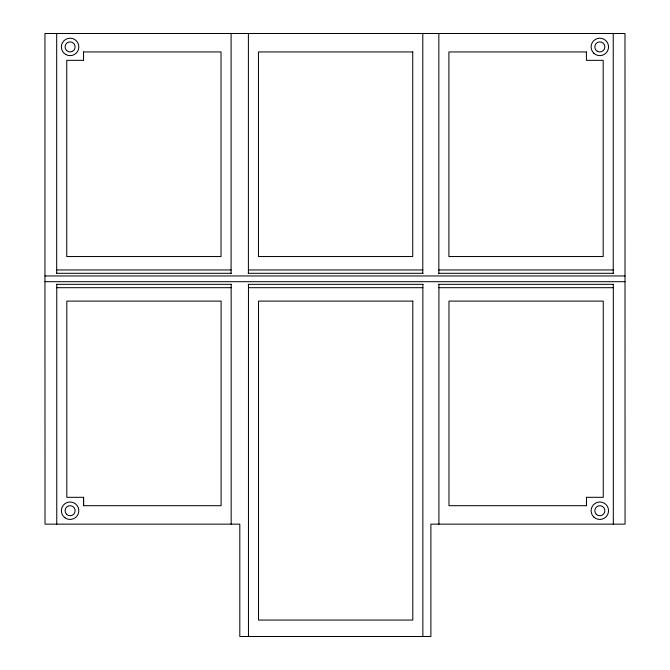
<?xml version="1.0" encoding="UTF-8"?>
<svg xmlns="http://www.w3.org/2000/svg" width="670" height="670" viewBox="0 0 670 670"><rect width="100%" height="100%" fill="white"/><g stroke="black" fill="none" stroke-linecap="round" stroke-linejoin="round"><path stroke-width="1" d="M83.516 60.334L83.516 51.95L221.025 51.95L221.025 256.535L66.749 256.535L66.749 60.334L83.516 60.334L83.516 51.95M83.582 505.699L83.582 497.316L66.816 497.316L66.816 301.106L221.1 301.106L221.1 505.699L83.582 505.699L83.582 497.316M586.485 505.699L586.485 497.307L603.251 497.316L603.251 301.106L448.975 301.106L448.975 505.699L586.485 505.699L586.485 497.307M44.949 281.693L44.949 33.5L624.984 33.5L625.051 524.141L430.885 524.141L430.885 636.5L239.801 636.5L239.81 524.141L45.016 524.141L44.949 281.693L624.984 281.693M56.682 269.951L231.091 269.951M248.394 269.951L422.795 269.951M438.842 269.951L613.243 269.951M56.456 273.301L231.317 273.301M248.16 273.301L423.021 273.301M438.607 273.301L613.477 273.301M45.016 275.956L625.051 275.956M56.523 284.34L231.393 284.34M248.227 284.34L423.097 284.34M438.682 284.34L613.544 284.34M56.757 287.69L231.158 287.69M248.461 287.69L422.862 287.69M438.909 287.69L613.318 287.69M613.318 284.34L613.318 524.141M613.243 33.5L613.243 273.301M438.842 33.5L438.842 273.301M438.909 284.34L438.909 524.141M422.795 33.5L422.795 273.301M422.862 284.34L422.862 636.5M248.461 284.34L248.461 636.5M248.394 33.5L248.394 273.301M231.158 284.34L231.158 524.141M231.091 33.5L231.091 273.301M56.682 33.5L56.682 273.301M56.757 284.34L56.757 524.141M412.728 51.95L258.453 51.95L258.453 256.535L412.728 256.535L412.728 51.95M586.418 51.95L448.9 51.95L448.9 256.535L603.184 256.535L603.184 60.334L586.418 60.334L586.418 51.95M412.804 301.106L258.519 301.106L258.519 620.068L412.804 620.068L412.804 301.106M65.744 54.471A8.718 8.718 0 0 0 78.826 46.917A8.718 8.718 0 0 0 65.744 39.363A8.718 8.718 0 0 0 65.744 54.471M593.788 53.198A8.718 8.718 0 0 0 608.293 49.011A8.718 8.718 0 0 0 597.414 38.542A8.718 8.718 0 0 0 593.788 53.198M64.915 517.734A8.718 8.718 0 0 0 78.767 511.721A8.718 8.718 0 0 0 66.623 502.726A8.718 8.718 0 0 0 64.915 517.734M593.855 517.081A8.718 8.718 0 0 0 608.318 512.726A8.718 8.718 0 0 0 597.322 502.374A8.718 8.718 0 0 0 593.855 517.081M597.313 51.272A5.033 5.033 0 0 0 604.859 46.917A5.033 5.033 0 0 0 597.313 42.562A5.033 5.033 0 0 0 597.313 51.272M66.548 50.476A5.033 5.033 0 0 0 74.965 48.215A5.033 5.033 0 0 0 68.801 42.059A5.033 5.033 0 0 0 66.548 50.476M66.548 514.284A5.033 5.033 0 0 0 74.965 512.031A5.033 5.033 0 0 0 68.801 505.867A5.033 5.033 0 0 0 66.548 514.284M596.275 514.284A5.033 5.033 0 0 0 604.692 512.031A5.033 5.033 0 0 0 598.528 505.867A5.033 5.033 0 0 0 596.275 514.284"/></g></svg>
